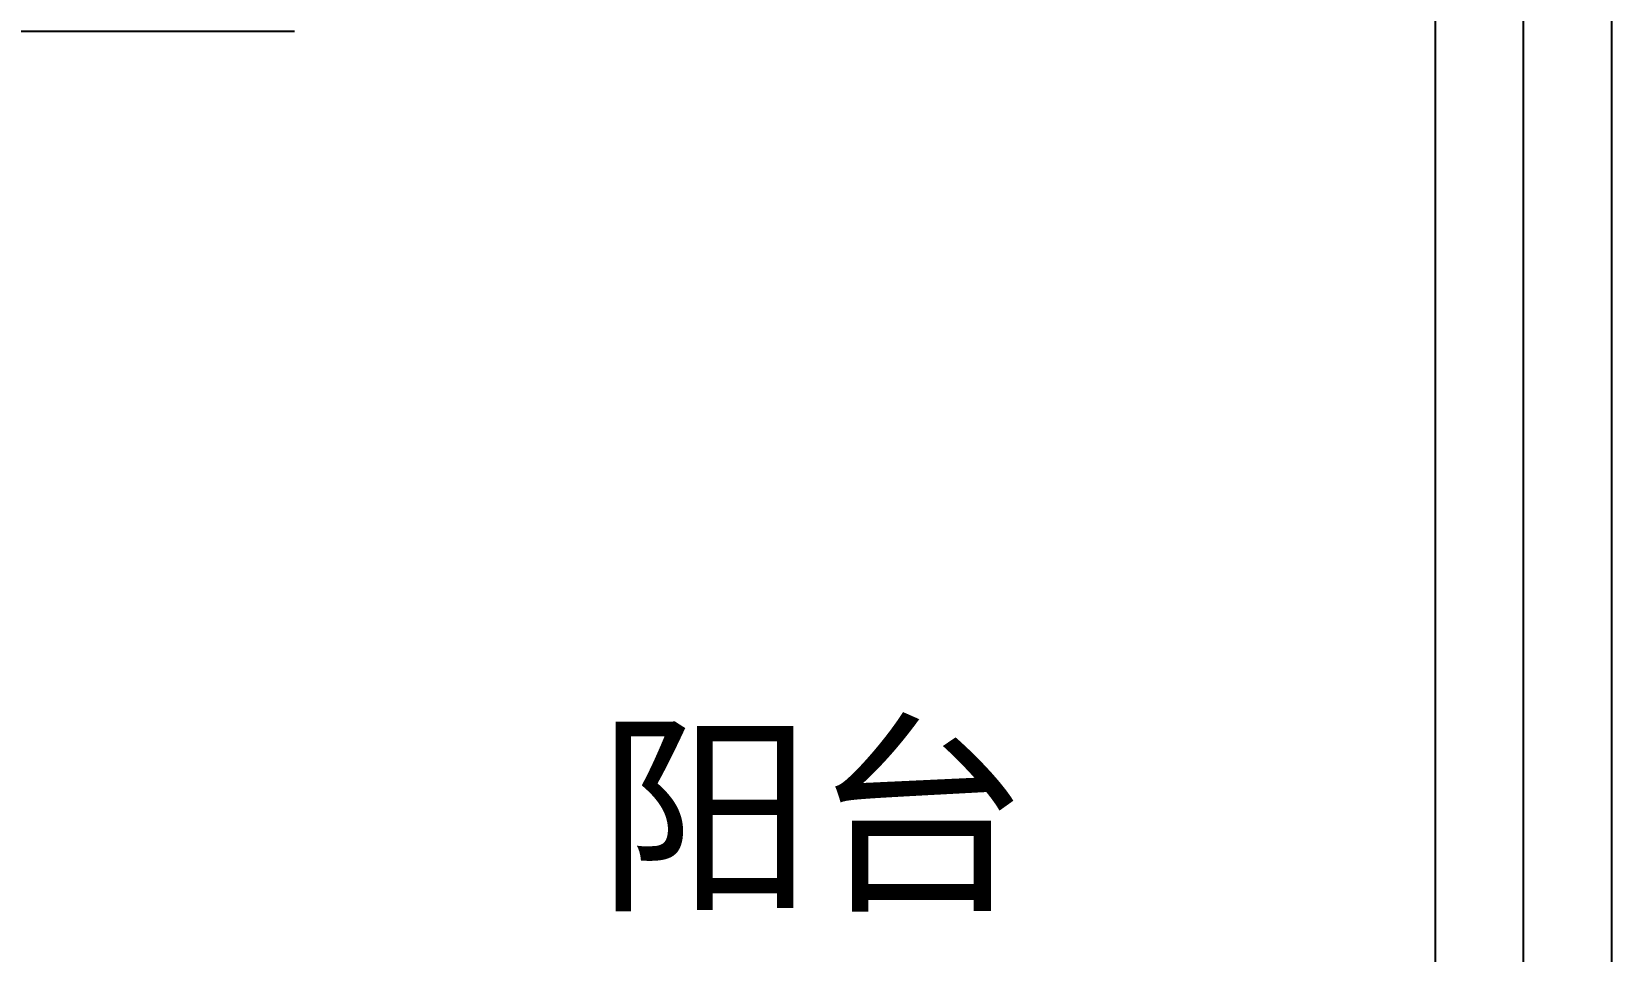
# Model space of a CAD drawing. Header units: millimetres. Extents: x -1705246 to 222838, y -3231245 to 126310.
# Drawn here: x 44149 to 45942, y -36234 to -35190 of the extents above; entities that cross this region are included whole.
import ezdxf

# ---------------------------------------------------------------- set-up
doc = ezdxf.new("R2010")
doc.units = ezdxf.units.MM
doc.layers.add('250', color=250, linetype='Continuous')
doc.styles.add('STYLE1', font='')
doc.styles.get('STYLE1').set_extended_font_data('SimSun')

msp = doc.modelspace()

# ---------------------------------------------------------------- linework, layer by layer
at = {"layer": '250', "color": 251}
for p, q in [((45742.4, -34569.7), (45742.4, -38099.7)), ((45842.4, -34569.7), (45842.4, -37999.7)), ((45942.4, -34569.7), (45942.4, -37999.7)), ((44447.4, -35189.7), (44107.4, -35189.7))]:
    msp.add_line(p, q, dxfattribs=at)

# ---------------------------------------------------------------- texts
at = {"layer": '250', "color": 251, "style": 'STYLE1'}
msp.add_text('阳台', height=180, dxfattribs=at).set_placement((44790.9, -36169.7))

doc.saveas('drawing.dxf')
